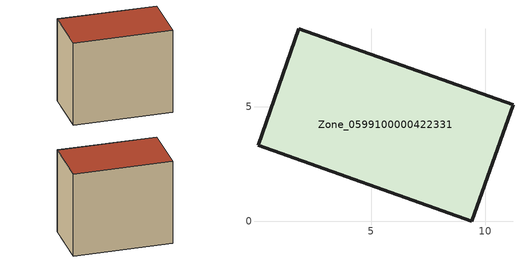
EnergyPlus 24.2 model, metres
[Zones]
Zone_0599100000422331
 floor ground (C_G): 1.85,8.41 11.21,5.08 9.41,0 0.06,3.31 z0.55
 wall outside (C_F): 1.85,8.41 0.06,3.31 9.41,0 11.21,5.08 1.85,8.41 z0.55:9.3
 roof outside (C_R): 11.21,5.08 1.85,8.41 0.06,3.31 9.41,0 z9.3
[BUILDING]
Pand.0599100000422331: North Axis=0; Terrain=City; Loads Convergence Tolerance Value=0.04; Temperature Convergence Tolerance Value=0.4; Solar Distribution=FullExterior; Maximum Number of Warmup Days=25; Minimum Number of Warmup Days=1
[Site:Location]
Rotterdam.The.Hague.AP_ZH_NLD Design_Conditions: Latitude=51.96; Longitude=4.45; Time Zone=1; Elevation=-4.5
[SITE:GROUNDTEMPERATURE:BUILDINGSURFACE]
18, 18, 18, 18, 18, 18, 18, 18, 18, 18, 18, 18
[MATERIAL] Thermal Absorptance=0.9; Solar Absorptance=0.7; Visible Absorptance=0.7
Name | Roughness | Thickness | Conductivity | Density | Specific Heat
G.TI.1992-2005 | MediumSmooth | 0.15 | 0.06 | 540 | 1210
F.TI.1992-2005 | Rough | 0.3 | 0.12 | 1920 | 840
R.TI.1992-2005 | MediumRough | 0.2 | 0.08 | 1500 | 1000
[CONSTRUCTION]
C_G: G.TI.1992-2005
C_F: F.TI.1992-2005
C_R: R.TI.1992-2005
[ZONE]
Zone_0599100000422331: Type=1; Multiplier=1; Ceiling Height=Autocalculate; Volume=Autocalculate; Floor Area=autocalculate; Part of Total Floor Area=Yes
[ZONEINFILTRATION:DESIGNFLOWRATE]
Infil_Zone_0599100000422331: Zone or ZoneList or Space or SpaceList=Zone_0599100000422331; Schedule=AlwaysOn; Design Flow Rate Calculation Method=Flow/Area; Flow Rate per Floor Area=0.0015; Constant Term Coefficient=1; Temperature Term Coefficient=0; Velocity Term Coefficient=0; Velocity Squared Term Coefficient=0
[HVACTEMPLATE:ZONE:IDEALLOADSAIRSYSTEM]
Zone_0599100000422331: Maximum Heating Supply Air Temperature=50; Minimum Cooling Supply Air Temperature=13; Maximum Heating Supply Air Humidity Ratio=0.0156; Minimum Cooling Supply Air Humidity Ratio=0.0077; Heating Limit=NoLimit; Cooling Limit=NoLimit; Dehumidification Control Type=ConstantSensibleHeatRatio; Cooling Sensible Heat Ratio=0.7; Dehumidification Setpoint=60; Humidification Control Type=None; Humidification Setpoint=30; Outdoor Air Method=None; Outdoor Air Flow Rate per Person=0.00944; Outdoor Air Flow Rate per Zone Floor Area=0; Outdoor Air Flow Rate per Zone=0; Demand Controlled Ventilation Type=None; Outdoor Air Economizer Type=NoEconomizer; Heat Recovery Type=None; Sensible Heat Recovery Effectiveness=0.7; Latent Heat Recovery Effectiveness=0.65
[ZONECONTROL:THERMOSTAT]
ThermostatControl_Zone_0599100000422331: Zone or ZoneList=Zone_0599100000422331; Control Type Schedule=DualSetpointControlType; Control 1=Thermostat_Zone_0599100000422331; Temperature Difference Between Cutout And Setpoint=0
[THERMOSTATSETPOINT:DUALSETPOINT]
Thermostat_Zone_0599100000422331: Heating Setpoint Temperature Schedule=HeatingSetpoint_Zone_0599100000422331; Cooling Setpoint Temperature Schedule=CoolingSetpoint_Zone_0599100000422331
[SCHEDULE:COMPACT]
HeatingSetpoint_Zone_0599100000422331: Through: 12/31, For: AllDays, Until: 24:00, 21
CoolingSetpoint_Zone_0599100000422331: Through: 12/31, For: AllDays, Until: 24:00, 24
DualSetpointControlType: Through: 12/31, For: AllDays, Until: 24:00, 4
AlwaysOn: Through: 12/31, For: AllDays, Until: 24:00, 1
